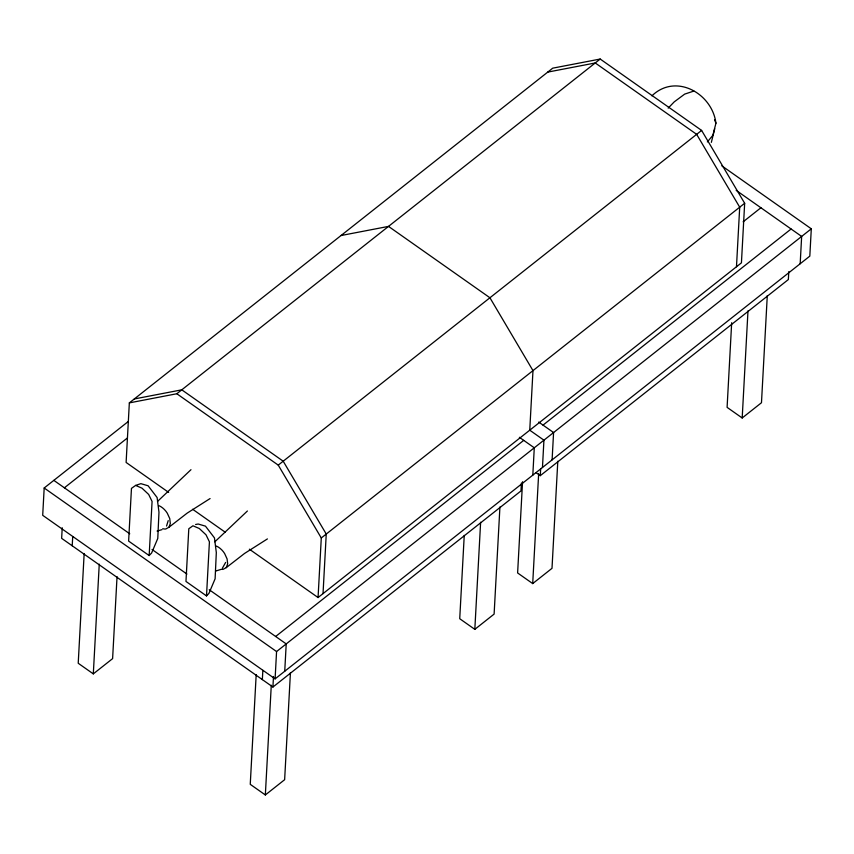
<?xml version="1.0" encoding="UTF-8"?>
<svg xmlns="http://www.w3.org/2000/svg" width="854" height="854" viewBox="0 0 854 854"><rect width="100%" height="100%" fill="white"/><g stroke="black" fill="none" stroke-linecap="round" stroke-linejoin="round"><path stroke-width="1.28" d="M128.143 421.609L44.184 487.997L42.7 515.314L275.095 678.877L809.816 256.136L811.3 228.808L721.833 165.847M62.225 527.772L61.648 538.351L272.917 687.043L520.983 490.922L521.42 482.99M72.216 545.791L72.718 536.536M84.162 553.509L78.216 663.259L93.31 673.881L112.611 658.626L117.041 576.642M93.31 673.881L99.256 564.131M249.357 549.186L318.062 597.544L741.432 262.84L744.667 203.273L701.614 130.416L600.202 59.043L552.719 68.171L129.338 402.885L126.114 462.452L168.654 492.395M149.162 555.548L152.076 501.469L148.671 494.455L141.977 488.157L135.615 485.414L131.463 488.381L128.623 541.094L149.162 555.548L151.606 553.018L157.776 538.447L158.972 512.229L157.115 497.54L148.116 485.787L140.867 483.663L135.615 485.414M206.508 595.911L209.422 541.82L206.017 534.817L199.324 528.519L192.951 525.776L188.798 528.743L185.969 581.446L206.508 595.911L208.942 593.381L215.112 578.798L216.318 552.591L214.461 537.892L205.462 526.149L198.213 524.025L195.609 524.484M256.189 674.585L250.254 784.335L265.338 794.957L284.638 779.702L290.435 672.6M262.349 679.613L262.851 670.347M265.338 794.957L271.284 685.207M272.917 687.043L273.493 676.464M275.095 678.877L276.568 651.549L811.3 228.808M284.734 671.244L286.218 643.916L209.23 589.73M318.062 597.544L321.285 537.977L278.244 465.12L176.831 393.747L129.338 402.885M323.025 593.626L326.249 534.049L283.197 461.203L181.795 389.83L134.302 398.957M464.245 535.415L459.73 618.723L474.824 629.345L494.114 614.09L499.921 506.988M474.824 629.345L480.621 522.242M522.552 481.731L517.62 572.959L532.704 583.581L552.004 568.326L557.801 461.224M532.811 475.134L534.284 447.806L519.371 437.301M532.704 583.581L538.65 473.831M536.056 472.7L540.283 475.667L540.635 469.059M542.461 467.501L543.934 440.173L529.747 430.192L532.981 370.625L489.929 297.768L388.517 226.395L341.024 235.533M552.1 459.879L553.584 432.551L538.703 422.079M731.675 322.727L727.096 407.358L742.19 417.98L761.48 402.725L767.287 295.612M736.479 266.768L739.703 207.191L696.65 134.334L595.249 62.972L547.756 72.099M742.19 417.98L747.987 310.867M788.786 271.625L788.349 279.557L540.283 475.667M800.177 263.758L801.65 236.43L736.191 190.367M711.35 142.362L714.734 128.751M651.922 95.84C675.834 72.633 712.385 93.63 715.93 123.232L712.876 135.284L707.358 141.935M225.627 562.434L222.392 568.209M162.762 528.679A11.305 6.042 48.2 0 0 165.825 528.957L168.921 527.27L170.32 523.545L169.732 518.527L167.288 513.201A11.305 6.042 48.2 0 0 159.015 505.696M221.218 569.298A11.305 6.042 48.2 0 0 223.172 569.308L226.267 567.632L227.666 563.907L227.079 558.89L224.634 553.552A11.305 6.042 48.2 0 0 216.361 546.058M166.562 526.032L168.206 520.62M190.976 469.689L157.478 501.469M247.404 511.002L214.824 541.82M668.18 108.138L674.18 101.914L684.673 94.111L693.896 91.058M176.831 393.747L600.202 59.043M64.392 487.805L127.193 438.145M278.244 465.12L701.614 130.416M321.285 537.977L744.667 203.273M743.119 221.826L760.914 207.757M275.65 636.486L523.726 440.365M543.016 425.121L791.092 229M168.921 527.27L187.197 513.105L210.084 498.555M226.267 567.632L244.543 553.456L267.419 538.917M220.78 569.479L215.667 571.059M157.093 531.049L161.993 529.64M192.641 509.272L225.36 532.309M53.823 480.364L129.733 533.782M152.023 549.474L186.93 574.048M44.184 487.997L276.568 651.549M714.552 119.784L715.93 123.232"/></g></svg>
